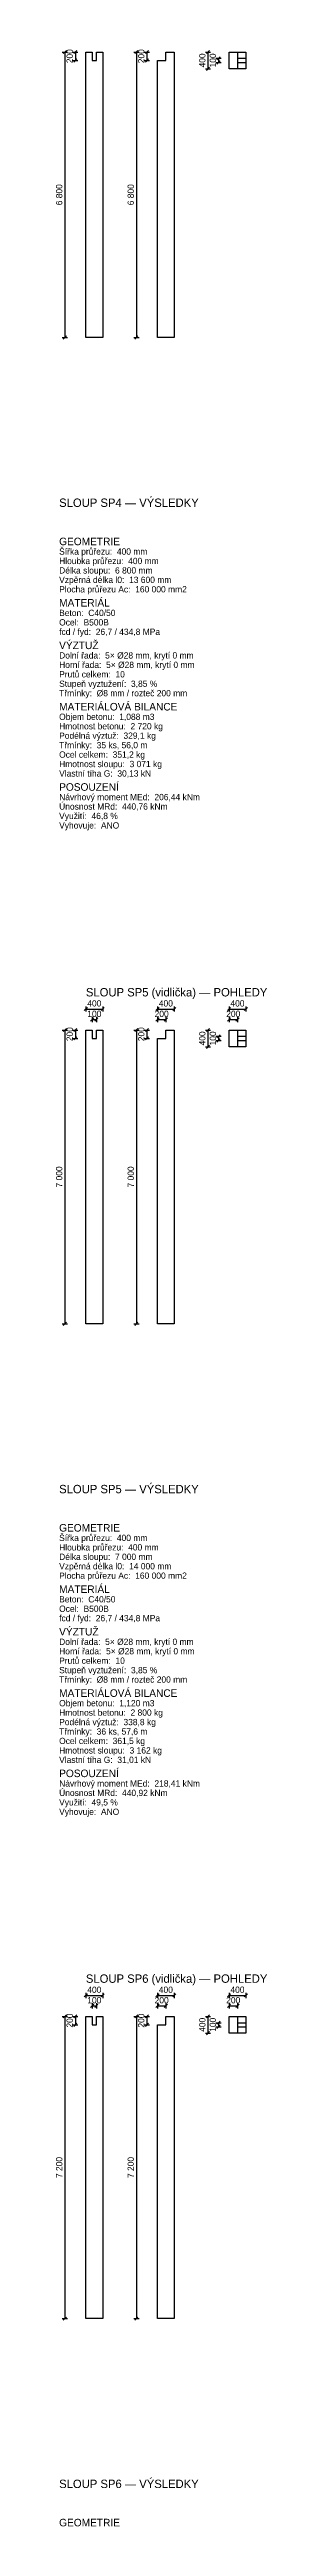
# Model space of a CAD drawing. Header units: millimetres. Extents: x -309 to 21690, y -1871722 to 127.
# Drawn here: x -77 to 4939, y -292978 to -233966 of the extents above; entities that cross this region are included whole.
import ezdxf
from ezdxf.enums import TextEntityAlignment as Align

# ---------------------------------------------------------------- set-up
doc = ezdxf.new("R2010")
doc.units = ezdxf.units.MM
doc.layers.add('OPTICORS_BETON', color=7, linetype='CONTINUOUS')
doc.layers.add('OPTICORS_KOTY', color=3, linetype='CONTINUOUS')

msp = doc.modelspace()

# ---------------------------------------------------------------- linework, layer by layer
at = {"layer": 'OPTICORS_BETON'}
for p, q in [((4235, -234025), (4235, -234425)), ((4235, -234175), (4435, -234175)), ((4235, -234275), (4435, -234275)), ((4235, -257325), (4235, -257725)), ((4235, -257475), (4435, -257475)), ((4235, -257575), (4435, -257575)), ((4235, -280825), (4235, -281225)), ((4235, -280975), (4435, -280975)), ((4235, -281075), (4435, -281075))]:
    msp.add_line(p, q, dxfattribs=at)
for points in [[(635, -234025), (785, -234025), (785, -234225), (885, -234225), (885, -234025), (1035, -234025), (1035, -240825), (635, -240825)], [(2535, -234025), (2735, -234025), (2735, -240825), (2335, -240825), (2335, -234225), (2535, -234225)], [(4035, -234025), (4435, -234025), (4435, -234425), (4035, -234425)], [(635, -257325), (785, -257325), (785, -257525), (885, -257525), (885, -257325), (1035, -257325), (1035, -264325), (635, -264325)], [(2535, -257325), (2735, -257325), (2735, -264325), (2335, -264325), (2335, -257525), (2535, -257525)], [(4035, -257325), (4435, -257325), (4435, -257725), (4035, -257725)], [(635, -280825), (785, -280825), (785, -281025), (885, -281025), (885, -280825), (1035, -280825), (1035, -288025), (635, -288025)], [(2535, -280825), (2735, -280825), (2735, -288025), (2335, -288025), (2335, -281025), (2535, -281025)], [(4035, -280825), (4435, -280825), (4435, -281225), (4035, -281225)]]:
    msp.add_lwpolyline(points, close=True, dxfattribs=at)
at = {"layer": 'OPTICORS_KOTY'}
for p, q in [((72.5, -234025), (197.5, -234025)), ((97.5, -234062.5), (172.5, -233987.5)), ((135, -234025), (135, -240825)), ((322.5, -234025), (447.5, -234025)), ((322.5, -234225), (447.5, -234225)), ((347.5, -234062.5), (422.5, -233987.5)), ((347.5, -234262.5), (422.5, -234187.5)), ((385, -234025), (385, -234225)), ((1772.5, -234025), (1897.5, -234025)), ((1797.5, -234062.5), (1872.5, -233987.5)), ((1835, -234025), (1835, -240825)), ((2022.5, -234025), (2147.5, -234025)), ((2022.5, -234225), (2147.5, -234225)), ((2047.5, -234062.5), (2122.5, -233987.5)), ((2047.5, -234262.5), (2122.5, -234187.5)), ((2085, -234025), (2085, -234225)), ((3472.5, -234025), (3597.5, -234025)), ((3497.5, -234062.5), (3572.5, -233987.5)), ((3535, -234025), (3535, -234425)), ((3722.5, -234175), (3847.5, -234175)), ((3722.5, -234275), (3847.5, -234275)), ((3747.5, -234212.5), (3822.5, -234137.5)), ((3747.5, -234312.5), (3822.5, -234237.5)), ((3785, -234175), (3785, -234275)), ((3472.5, -234425), (3597.5, -234425)), ((3497.5, -234462.5), (3572.5, -234387.5)), ((72.5, -240825), (197.5, -240825)), ((97.5, -240862.5), (172.5, -240787.5)), ((1772.5, -240825), (1897.5, -240825)), ((1797.5, -240862.5), (1872.5, -240787.5)), ((97.5, -257362.5), (172.5, -257287.5)), ((347.5, -257362.5), (422.5, -257287.5)), ((597.5, -256862.5), (672.5, -256787.5)), ((635, -256762.5), (635, -256887.5)), ((635, -256825), (1035, -256825)), ((747.5, -257112.5), (822.5, -257037.5)), ((785, -257012.5), (785, -257137.5)), ((785, -257075), (885, -257075)), ((847.5, -257112.5), (922.5, -257037.5)), ((885, -257012.5), (885, -257137.5)), ((997.5, -256862.5), (1072.5, -256787.5)), ((1035, -256762.5), (1035, -256887.5)), ((1797.5, -257362.5), (1872.5, -257287.5)), ((2047.5, -257362.5), (2122.5, -257287.5)), ((2297.5, -256862.5), (2372.5, -256787.5)), ((2297.5, -257112.5), (2372.5, -257037.5)), ((2335, -256762.5), (2335, -256887.5)), ((2335, -256825), (2735, -256825)), ((2335, -257012.5), (2335, -257137.5)), ((2335, -257075), (2535, -257075)), ((2497.5, -257112.5), (2572.5, -257037.5)), ((2535, -257012.5), (2535, -257137.5)), ((2697.5, -256862.5), (2772.5, -256787.5)), ((2735, -256762.5), (2735, -256887.5)), ((3497.5, -257362.5), (3572.5, -257287.5)), ((3997.5, -256862.5), (4072.5, -256787.5)), ((3997.5, -257112.5), (4072.5, -257037.5)), ((4035, -256762.5), (4035, -256887.5)), ((4035, -256825), (4435, -256825)), ((4035, -257012.5), (4035, -257137.5)), ((4035, -257075), (4235, -257075)), ((4197.5, -257112.5), (4272.5, -257037.5)), ((4235, -257012.5), (4235, -257137.5)), ((4397.5, -256862.5), (4472.5, -256787.5)), ((4435, -256762.5), (4435, -256887.5)), ((72.5, -257325), (197.5, -257325)), ((135, -257325), (135, -264325)), ((322.5, -257325), (447.5, -257325)), ((322.5, -257525), (447.5, -257525)), ((347.5, -257562.5), (422.5, -257487.5)), ((385, -257325), (385, -257525)), ((1772.5, -257325), (1897.5, -257325)), ((1835, -257325), (1835, -264325)), ((2022.5, -257325), (2147.5, -257325)), ((2022.5, -257525), (2147.5, -257525)), ((2047.5, -257562.5), (2122.5, -257487.5)), ((2085, -257325), (2085, -257525)), ((3472.5, -257325), (3597.5, -257325)), ((3472.5, -257725), (3597.5, -257725)), ((3497.5, -257762.5), (3572.5, -257687.5)), ((3535, -257325), (3535, -257725)), ((3722.5, -257475), (3847.5, -257475)), ((3722.5, -257575), (3847.5, -257575)), ((3747.5, -257512.5), (3822.5, -257437.5)), ((3747.5, -257612.5), (3822.5, -257537.5)), ((3785, -257475), (3785, -257575)), ((72.5, -264325), (197.5, -264325)), ((97.5, -264362.5), (172.5, -264287.5)), ((1772.5, -264325), (1897.5, -264325)), ((1797.5, -264362.5), (1872.5, -264287.5)), ((597.5, -280362.5), (672.5, -280287.5)), ((635, -280262.5), (635, -280387.5)), ((997.5, -280362.5), (1072.5, -280287.5)), ((1035, -280262.5), (1035, -280387.5)), ((2297.5, -280362.5), (2372.5, -280287.5)), ((2335, -280262.5), (2335, -280387.5)), ((2697.5, -280362.5), (2772.5, -280287.5)), ((2735, -280262.5), (2735, -280387.5)), ((3997.5, -280362.5), (4072.5, -280287.5)), ((4035, -280262.5), (4035, -280387.5)), ((4397.5, -280362.5), (4472.5, -280287.5)), ((4435, -280262.5), (4435, -280387.5)), ((72.5, -280825), (197.5, -280825)), ((97.5, -280862.5), (172.5, -280787.5)), ((135, -280825), (135, -288025)), ((322.5, -280825), (447.5, -280825)), ((347.5, -280862.5), (422.5, -280787.5)), ((385, -280825), (385, -281025)), ((635, -280325), (1035, -280325)), ((747.5, -280612.5), (822.5, -280537.5)), ((785, -280512.5), (785, -280637.5)), ((785, -280575), (885, -280575)), ((847.5, -280612.5), (922.5, -280537.5)), ((885, -280512.5), (885, -280637.5)), ((1772.5, -280825), (1897.5, -280825)), ((1797.5, -280862.5), (1872.5, -280787.5)), ((1835, -280825), (1835, -288025)), ((2022.5, -280825), (2147.5, -280825)), ((2047.5, -280862.5), (2122.5, -280787.5)), ((2085, -280825), (2085, -281025)), ((2297.5, -280612.5), (2372.5, -280537.5)), ((2335, -280325), (2735, -280325)), ((2335, -280512.5), (2335, -280637.5)), ((2335, -280575), (2535, -280575)), ((2497.5, -280612.5), (2572.5, -280537.5)), ((2535, -280512.5), (2535, -280637.5)), ((3472.5, -280825), (3597.5, -280825)), ((3497.5, -280862.5), (3572.5, -280787.5)), ((3535, -280825), (3535, -281225)), ((3997.5, -280612.5), (4072.5, -280537.5)), ((4035, -280325), (4435, -280325)), ((4035, -280512.5), (4035, -280637.5)), ((4035, -280575), (4235, -280575)), ((4197.5, -280612.5), (4272.5, -280537.5)), ((4235, -280512.5), (4235, -280637.5)), ((322.5, -281025), (447.5, -281025)), ((347.5, -281062.5), (422.5, -280987.5)), ((2022.5, -281025), (2147.5, -281025)), ((2047.5, -281062.5), (2122.5, -280987.5)), ((3472.5, -281225), (3597.5, -281225)), ((3497.5, -281262.5), (3572.5, -281187.5)), ((3722.5, -280975), (3847.5, -280975)), ((3722.5, -281075), (3847.5, -281075)), ((3747.5, -281012.5), (3822.5, -280937.5)), ((3747.5, -281112.5), (3822.5, -281037.5)), ((3785, -280975), (3785, -281075)), ((72.5, -288025), (197.5, -288025)), ((97.5, -288062.5), (172.5, -287987.5)), ((1772.5, -288025), (1897.5, -288025)), ((1797.5, -288062.5), (1872.5, -287987.5))]:
    msp.add_line(p, q, dxfattribs=at)

# ---------------------------------------------------------------- texts
for s, p in [('200', (250, -234125)), ('200', (1950, -234125)), ('400', (3400, -234225)), ('100', (3650, -234225)), ('6 800', (0, -237425)), ('6 800', (1700, -237425)), ('200', (250, -257425)), ('200', (1950, -257425)), ('400', (3400, -257525)), ('100', (3650, -257525)), ('7 000', (0, -260825)), ('7 000', (1700, -260825)), ('200', (250, -280925)), ('200', (1950, -280925)), ('400', (3400, -281025)), ('100', (3650, -281025)), ('7 200', (0, -284425)), ('7 200', (1700, -284425))]:
    msp.add_text(s, height=150, rotation=90, dxfattribs=at).set_placement(p, align=Align.MIDDLE)
for s, height, p in [('SLOUP SP4 — VÝSLEDKY', 200, (0, -244862.5)), ('Šířka průřezu:  400 mm', 150, (0, -246000)), ('GEOMETRIE', 180, (0, -245775)), ('Hloubka průřezu:  400 mm', 150, (0, -246225)), ('Vzpěrná délka l0:  13 600 mm', 150, (0, -246675)), ('Délka sloupu:  6 800 mm', 150, (0, -246450)), ('Plocha průřezu Ac:  160 000 mm2', 150, (0, -246900)), ('MATERIÁL', 180, (0, -247237.5)), ('fcd / fyd:  26,7 / 434,8 MPa', 150, (0, -247912.5)), ('Ocel:  B500B', 150, (0, -247687.5)), ('Beton:  C40/50', 150, (0, -247462.5)), ('VÝZTUŽ', 180, (0, -248250)), ('Dolní řada:  5× %%c28 mm, krytí 0 mm', 150, (0, -248475)), ('Stupeň vyztužení:  3,85 %', 150, (0, -249150)), ('Horní řada:  5× %%c28 mm, krytí 0 mm', 150, (0, -248700)), ('Prutů celkem:  10', 150, (0, -248925)), ('Třmínky:  %%c8 mm / rozteč 200 mm', 150, (0, -249375)), ('MATERIÁLOVÁ BILANCE', 180, (0, -249712.5)), ('Objem betonu:  1,088 m3', 150, (0, -249937.5)), ('Hmotnost betonu:  2 720 kg', 150, (0, -250162.5)), ('Třmínky:  35 ks, 56,0 m', 150, (0, -250612.5)), ('Ocel celkem:  351,2 kg', 150, (0, -250837.5)), ('Podélná výztuž:  329,1 kg', 150, (0, -250387.5)), ('Vlastní tíha G:  30,13 kN', 150, (0, -251287.5)), ('Hmotnost sloupu:  3 071 kg', 150, (0, -251062.5)), ('Únosnost MRd:  440,76 kNm', 150, (0, -252075)), ('Návrhový moment MEd:  206,44 kNm', 150, (0, -251850)), ('POSOUZENÍ', 180, (0, -251625)), ('Využití:  46,8 %', 150, (0, -252300)), ('Vyhovuje:  ANO', 150, (0, -252525)), ('SLOUP SP5 (vidlička) — POHLEDY', 200, (635, -256525)), ('SLOUP SP5 — VÝSLEDKY', 200, (0, -268362.5)), ('GEOMETRIE', 180, (0, -269275)), ('Šířka průřezu:  400 mm', 150, (0, -269500)), ('Hloubka průřezu:  400 mm', 150, (0, -269725)), ('Vzpěrná délka l0:  14 000 mm', 150, (0, -270175)), ('Délka sloupu:  7 000 mm', 150, (0, -269950)), ('Plocha průřezu Ac:  160 000 mm2', 150, (0, -270400)), ('Beton:  C40/50', 150, (0, -270962.5)), ('MATERIÁL', 180, (0, -270737.5)), ('fcd / fyd:  26,7 / 434,8 MPa', 150, (0, -271412.5)), ('Ocel:  B500B', 150, (0, -271187.5)), ('VÝZTUŽ', 180, (0, -271750)), ('Dolní řada:  5× %%c28 mm, krytí 0 mm', 150, (0, -271975)), ('Horní řada:  5× %%c28 mm, krytí 0 mm', 150, (0, -272200)), ('Stupeň vyztužení:  3,85 %', 150, (0, -272650)), ('Prutů celkem:  10', 150, (0, -272425)), ('Třmínky:  %%c8 mm / rozteč 200 mm', 150, (0, -272875)), ('MATERIÁLOVÁ BILANCE', 180, (0, -273212.5)), ('Objem betonu:  1,120 m3', 150, (0, -273437.5)), ('Hmotnost betonu:  2 800 kg', 150, (0, -273662.5)), ('Podélná výztuž:  338,8 kg', 150, (0, -273887.5)), ('Třmínky:  36 ks, 57,6 m', 150, (0, -274112.5)), ('Ocel celkem:  361,5 kg', 150, (0, -274337.5)), ('Hmotnost sloupu:  3 162 kg', 150, (0, -274562.5)), ('Vlastní tíha G:  31,01 kN', 150, (0, -274787.5)), ('POSOUZENÍ', 180, (0, -275125)), ('Únosnost MRd:  440,92 kNm', 150, (0, -275575)), ('Návrhový moment MEd:  218,41 kNm', 150, (0, -275350)), ('Využití:  49,5 %', 150, (0, -275800)), ('Vyhovuje:  ANO', 150, (0, -276025)), ('SLOUP SP6 (vidlička) — POHLEDY', 200, (635, -280025)), ('SLOUP SP6 — VÝSLEDKY', 200, (0, -292062.5)), ('GEOMETRIE', 180, (0, -292975))]:
    msp.add_text(s, height=height, dxfattribs=at).set_placement(p)
for s, p in [('400', (835, -256690)), ('400', (2535, -256690)), ('400', (4235, -256690)), ('100', (835, -256940)), ('200', (2435, -256940)), ('200', (4135, -256940)), ('400', (835, -280190)), ('400', (2535, -280190)), ('400', (4235, -280190)), ('100', (835, -280440)), ('200', (2435, -280440)), ('200', (4135, -280440))]:
    msp.add_text(s, height=150, dxfattribs=at).set_placement(p, align=Align.MIDDLE)

doc.saveas('drawing.dxf')
